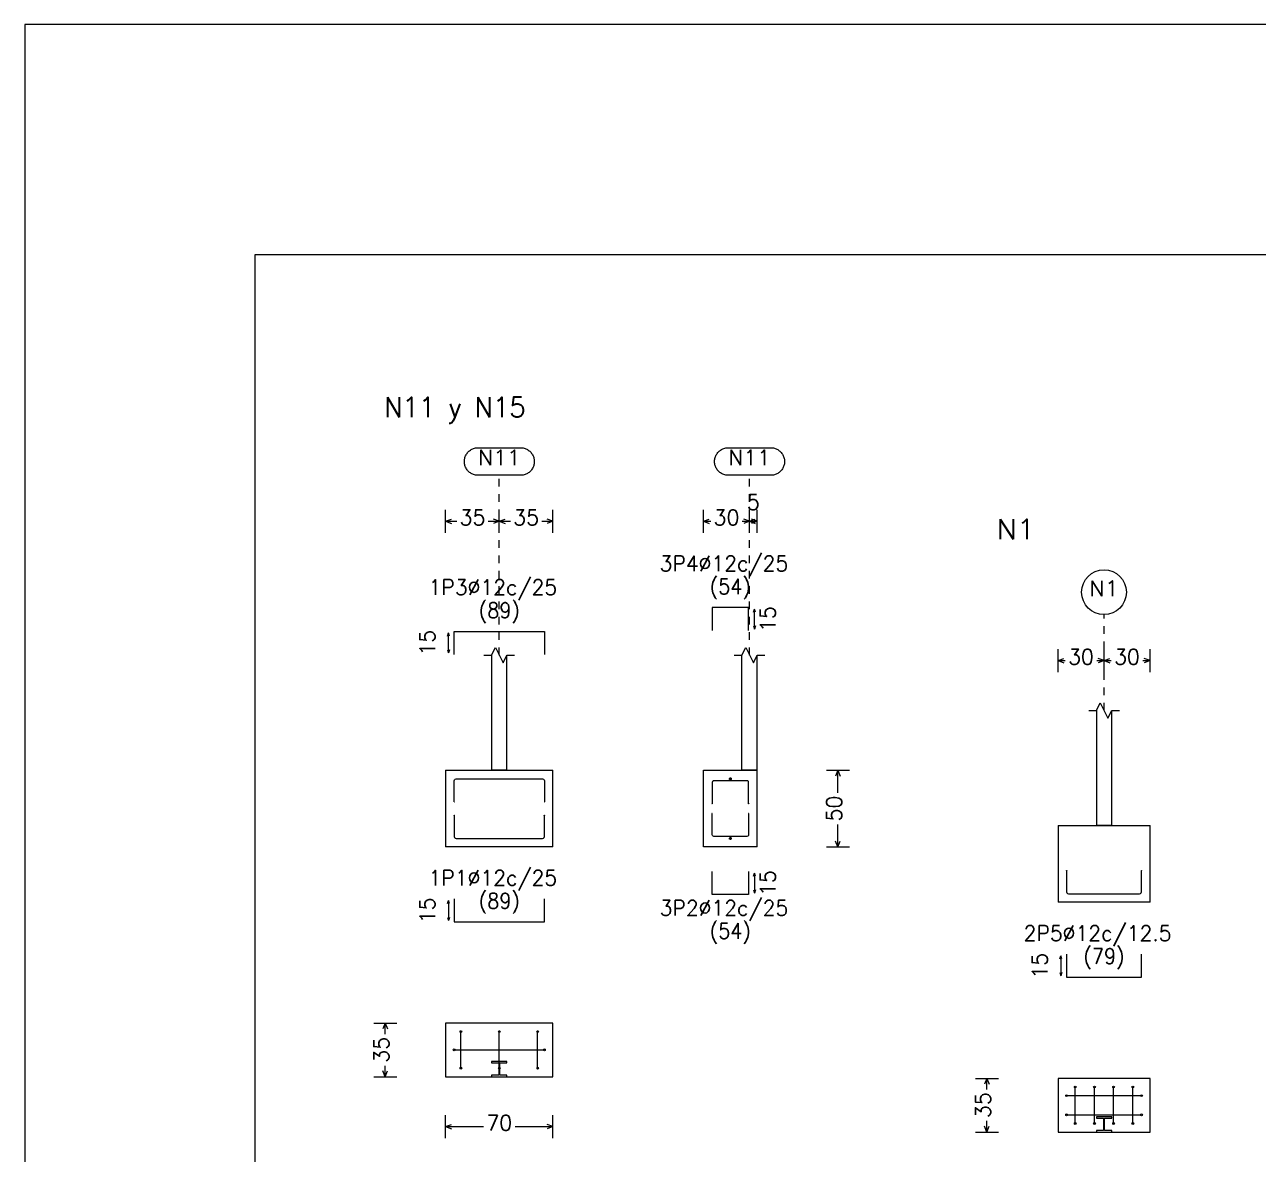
# Model space of a CAD drawing. Header units: millimetres. Extents: x -252 to 259, y -4 to 137.
# Drawn here: x -251.8 to -235.71, y 57.61 to 72.34 of the extents above; entities that cross this region are included whole.
import ezdxf
from ezdxf.enums import TextEntityAlignment as Align

# ---------------------------------------------------------------- set-up
doc = ezdxf.new("R2010")
doc.units = ezdxf.units.MM
doc.linetypes.add('CYPE_PUNTO', pattern=[0.075, 0, -0.075])
for name, color, linetype, lineweight in [('CIM_COTAS', 2, 'Continuous', 0), ('CIM_DIB_ARMADOS', 4, 'Continuous', 0), ('CIM_GEOMETRIA', 2, 'Continuous', 0), ('CIM_REFEREN', 2, 'Continuous', 0), ('CIM_TXT_ARMADOS', 3, 'Continuous', 0), ('RECUAD_LIMITES', 2, 'Continuous', 0), ('RECUAD_MARCO', 1, 'Continuous', 20)]:
    doc.layers.add(name, color=color, linetype=linetype, lineweight=lineweight)
doc.styles.add('CYPETXT', font='romans__.ttf', dxfattribs={"height": 0.2})

msp = doc.modelspace()

# ---------------------------------------------------------------- hatches: boundary and pattern name
at = {"layer": 'CIM_DIB_ARMADOS'}
h = msp.add_hatch(color=256, dxfattribs=at)
edge = h.paths.add_edge_path(flags=0)
edge.add_arc((-246.194, 62.208), 0.0016, 0, 360)
h = msp.add_hatch(color=256, dxfattribs=at)
edge = h.paths.add_edge_path(flags=0)
edge.add_arc((-245.018, 62.208), 0.0016, 0, 360)
h = msp.add_hatch(color=256, dxfattribs=at)
edge = h.paths.add_edge_path(flags=0)
edge.add_arc((-242.831, 62.184), 0.0016, 0, 360)
h = msp.add_hatch(color=256, dxfattribs=at)
edge = h.paths.add_edge_path(flags=0)
edge.add_arc((-242.355, 62.184), 0.0016, 0, 360)
h = msp.add_hatch(color=256, dxfattribs=at)
edge = h.paths.add_edge_path(flags=0)
edge.add_arc((-246.194, 62.032), 0.0016, 0, 360)
h = msp.add_hatch(color=256, dxfattribs=at)
edge = h.paths.add_edge_path(flags=0)
edge.add_arc((-245.018, 62.032), 0.0016, 0, 360)
h = msp.add_hatch(color=256, dxfattribs=at)
edge = h.paths.add_edge_path(flags=0)
edge.add_arc((-242.831, 62.056), 0.0016, 0, 360)
h = msp.add_hatch(color=256, dxfattribs=at)
edge = h.paths.add_edge_path(flags=0)
edge.add_arc((-242.355, 62.056), 0.0016, 0, 360)
h = msp.add_hatch(color=256, dxfattribs=at)
edge = h.paths.add_edge_path(flags=0)
edge.add_arc((-238.208, 61.31), 0.0016, 0, 360)
h = msp.add_hatch(color=256, dxfattribs=at)
edge = h.paths.add_edge_path(flags=0)
edge.add_arc((-237.232, 61.31), 0.0016, 0, 360)
h = msp.add_hatch(color=256, dxfattribs=at)
edge = h.paths.add_edge_path(flags=0)
edge.add_arc((-246.106, 59.212), 0.0016, 0, 360)
h = msp.add_hatch(color=256, dxfattribs=at)
edge = h.paths.add_edge_path(flags=0)
edge.add_arc((-246.106, 59.212), 0.0016, 0, 360)
h = msp.add_hatch(color=256, dxfattribs=at)
edge = h.paths.add_edge_path(flags=0)
edge.add_arc((-245.606, 59.212), 0.0016, 0, 360)
h = msp.add_hatch(color=256, dxfattribs=at)
edge = h.paths.add_edge_path(flags=0)
edge.add_arc((-245.606, 59.212), 0.0016, 0, 360)
h = msp.add_hatch(color=256, dxfattribs=at)
edge = h.paths.add_edge_path(flags=0)
edge.add_arc((-245.106, 59.212), 0.0016, 0, 360)
h = msp.add_hatch(color=256, dxfattribs=at)
edge = h.paths.add_edge_path(flags=0)
edge.add_arc((-245.106, 59.212), 0.0016, 0, 360)
h = msp.add_hatch(color=256, dxfattribs=at)
edge = h.paths.add_edge_path(flags=0)
edge.add_arc((-246.194, 58.974), 0.0016, 0, 360)
h = msp.add_hatch(color=256, dxfattribs=at)
edge = h.paths.add_edge_path(flags=0)
edge.add_arc((-246.194, 58.974), 0.0016, 0, 360)
h = msp.add_hatch(color=256, dxfattribs=at)
edge = h.paths.add_edge_path(flags=0)
edge.add_arc((-245.018, 58.974), 0.0016, 0, 360)
h = msp.add_hatch(color=256, dxfattribs=at)
edge = h.paths.add_edge_path(flags=0)
edge.add_arc((-245.018, 58.974), 0.0016, 0, 360)
h = msp.add_hatch(color=256, dxfattribs=at)
edge = h.paths.add_edge_path(flags=0)
edge.add_arc((-246.106, 58.736), 0.0016, 0, 360)
h = msp.add_hatch(color=256, dxfattribs=at)
edge = h.paths.add_edge_path(flags=0)
edge.add_arc((-246.106, 58.736), 0.0016, 0, 360)
h = msp.add_hatch(color=256, dxfattribs=at)
edge = h.paths.add_edge_path(flags=0)
edge.add_arc((-245.606, 58.736), 0.0016, 0, 360)
h = msp.add_hatch(color=256, dxfattribs=at)
edge = h.paths.add_edge_path(flags=0)
edge.add_arc((-245.606, 58.736), 0.0016, 0, 360)
h = msp.add_hatch(color=256, dxfattribs=at)
edge = h.paths.add_edge_path(flags=0)
edge.add_arc((-245.106, 58.736), 0.0016, 0, 360)
h = msp.add_hatch(color=256, dxfattribs=at)
edge = h.paths.add_edge_path(flags=0)
edge.add_arc((-245.106, 58.736), 0.0016, 0, 360)
h = msp.add_hatch(color=256, dxfattribs=at)
edge = h.paths.add_edge_path(flags=0)
edge.add_arc((-238.095, 58.49), 0.0016, 0, 360)
h = msp.add_hatch(color=256, dxfattribs=at)
edge = h.paths.add_edge_path(flags=0)
edge.add_arc((-237.845, 58.49), 0.0016, 0, 360)
h = msp.add_hatch(color=256, dxfattribs=at)
edge = h.paths.add_edge_path(flags=0)
edge.add_arc((-237.595, 58.49), 0.0016, 0, 360)
h = msp.add_hatch(color=256, dxfattribs=at)
edge = h.paths.add_edge_path(flags=0)
edge.add_arc((-237.345, 58.49), 0.0016, 0, 360)
h = msp.add_hatch(color=256, dxfattribs=at)
edge = h.paths.add_edge_path(flags=0)
edge.add_arc((-238.208, 58.377), 0.0016, 0, 360)
h = msp.add_hatch(color=256, dxfattribs=at)
edge = h.paths.add_edge_path(flags=0)
edge.add_arc((-237.232, 58.377), 0.0016, 0, 360)
h = msp.add_hatch(color=256, dxfattribs=at)
edge = h.paths.add_edge_path(flags=0)
edge.add_arc((-238.208, 58.127), 0.0016, 0, 360)
h = msp.add_hatch(color=256, dxfattribs=at)
edge = h.paths.add_edge_path(flags=0)
edge.add_arc((-237.232, 58.127), 0.0016, 0, 360)
h = msp.add_hatch(color=256, dxfattribs=at)
edge = h.paths.add_edge_path(flags=0)
edge.add_arc((-238.095, 58.014), 0.0016, 0, 360)
h = msp.add_hatch(color=256, dxfattribs=at)
edge = h.paths.add_edge_path(flags=0)
edge.add_arc((-237.845, 58.014), 0.0016, 0, 360)
h = msp.add_hatch(color=256, dxfattribs=at)
edge = h.paths.add_edge_path(flags=0)
edge.add_arc((-237.595, 58.014), 0.0016, 0, 360)
h = msp.add_hatch(color=256, dxfattribs=at)
edge = h.paths.add_edge_path(flags=0)
edge.add_arc((-237.345, 58.014), 0.0016, 0, 360)

# ---------------------------------------------------------------- linework, layer by layer
at = {"layer": 'CIM_COTAS', "linetype": 'CYPE_PUNTO'}
for p, q in [((-245.606, 64.12), (-245.606, 66.466)), ((-242.343, 64.12), (-242.343, 66.466)), ((-237.72, 63.398), (-237.72, 64.649))]:
    msp.add_line(p, q, dxfattribs=at)
at = {"layer": 'CIM_COTAS'}
for p, q in [((-246.306, 65.716), (-246.306, 66.016)), ((-245.606, 65.716), (-245.606, 66.016)), ((-245.606, 65.716), (-245.606, 66.016)), ((-244.906, 65.716), (-244.906, 66.016)), ((-242.943, 65.716), (-242.943, 66.016)), ((-242.343, 65.716), (-242.343, 66.016)), ((-242.343, 65.716), (-242.343, 66.016)), ((-242.243, 65.716), (-242.243, 66.016)), ((-246.306, 65.866), (-246.231, 65.896)), ((-246.306, 65.866), (-246.231, 65.836)), ((-246.306, 65.866), (-246.161, 65.866)), ((-245.75, 65.866), (-245.606, 65.866)), ((-245.606, 65.866), (-245.681, 65.896)), ((-245.606, 65.866), (-245.681, 65.836)), ((-245.606, 65.866), (-245.531, 65.896)), ((-245.606, 65.866), (-245.531, 65.836)), ((-245.606, 65.866), (-245.461, 65.866)), ((-245.05, 65.866), (-244.906, 65.866)), ((-244.906, 65.866), (-244.981, 65.896)), ((-244.906, 65.866), (-244.981, 65.836)), ((-242.943, 65.866), (-242.868, 65.896)), ((-242.943, 65.866), (-242.868, 65.836)), ((-242.943, 65.866), (-242.848, 65.866)), ((-242.437, 65.866), (-242.343, 65.866)), ((-242.343, 65.866), (-242.418, 65.896)), ((-242.343, 65.866), (-242.418, 65.836)), ((-242.343, 65.866), (-242.268, 65.896)), ((-242.343, 65.866), (-242.268, 65.836)), ((-242.343, 65.866), (-242.243, 65.866)), ((-242.243, 65.866), (-242.318, 65.896)), ((-242.243, 65.866), (-242.318, 65.836)), ((-238.32, 63.899), (-238.32, 64.199)), ((-237.72, 63.899), (-237.72, 64.199)), ((-237.72, 63.899), (-237.72, 64.199)), ((-237.12, 63.899), (-237.12, 64.199)), ((-238.32, 64.049), (-238.245, 64.079)), ((-238.32, 64.049), (-238.245, 64.019)), ((-238.32, 64.049), (-238.225, 64.049)), ((-237.814, 64.049), (-237.72, 64.049)), ((-237.72, 64.049), (-237.795, 64.079)), ((-237.72, 64.049), (-237.795, 64.019)), ((-237.72, 64.049), (-237.645, 64.079)), ((-237.72, 64.049), (-237.645, 64.019)), ((-237.72, 64.049), (-237.625, 64.049)), ((-237.214, 64.049), (-237.12, 64.049)), ((-237.12, 64.049), (-237.195, 64.079)), ((-237.12, 64.049), (-237.195, 64.019)), ((-241.34, 62.62), (-241.04, 62.62)), ((-241.19, 62.62), (-241.22, 62.545)), ((-241.19, 62.62), (-241.16, 62.545)), ((-241.19, 62.325), (-241.19, 62.62)), ((-241.19, 61.62), (-241.19, 61.914)), ((-241.34, 61.62), (-241.04, 61.62)), ((-241.19, 61.62), (-241.22, 61.695)), ((-241.19, 61.62), (-241.16, 61.695)), ((-247.244, 59.324), (-246.944, 59.324)), ((-247.094, 59.324), (-247.124, 59.249)), ((-247.094, 59.324), (-247.064, 59.249)), ((-247.094, 59.179), (-247.094, 59.324)), ((-247.094, 58.624), (-247.094, 58.768)), ((-247.244, 58.624), (-246.944, 58.624)), ((-247.094, 58.624), (-247.124, 58.699)), ((-247.094, 58.624), (-247.064, 58.699)), ((-239.398, 58.602), (-239.098, 58.602)), ((-239.248, 58.602), (-239.278, 58.527)), ((-239.248, 58.602), (-239.218, 58.527)), ((-239.248, 58.458), (-239.248, 58.602)), ((-246.306, 57.823), (-246.306, 58.123)), ((-244.906, 57.823), (-244.906, 58.123)), ((-246.306, 57.973), (-246.231, 58.003)), ((-246.306, 57.973), (-246.231, 57.943)), ((-246.306, 57.973), (-245.811, 57.973)), ((-245.4, 57.973), (-244.906, 57.973)), ((-244.906, 57.973), (-244.981, 58.003)), ((-244.906, 57.973), (-244.981, 57.943)), ((-239.248, 57.902), (-239.278, 57.977)), ((-239.248, 57.902), (-239.248, 58.047)), ((-239.248, 57.902), (-239.218, 57.977)), ((-239.398, 57.902), (-239.098, 57.902))]:
    msp.add_line(p, q, dxfattribs=at)
for points in [[(-245.33, 66.826), (-245.318, 66.825), (-245.306, 66.824), (-245.294, 66.822), (-245.282, 66.819), (-245.271, 66.816), (-245.259, 66.811), (-245.248, 66.806), (-245.238, 66.801), (-245.228, 66.794), (-245.218, 66.787), (-245.209, 66.779), (-245.2, 66.771), (-245.192, 66.762), (-245.185, 66.752), (-245.178, 66.743), (-245.172, 66.732), (-245.166, 66.721), (-245.162, 66.71), (-245.158, 66.699), (-245.155, 66.687), (-245.152, 66.676), (-245.151, 66.664), (-245.15, 66.652), (-245.15, 66.64), (-245.151, 66.628), (-245.152, 66.616), (-245.155, 66.604), (-245.158, 66.592), (-245.162, 66.581), (-245.166, 66.57), (-245.172, 66.559), (-245.178, 66.549), (-245.185, 66.539), (-245.192, 66.529), (-245.2, 66.521), (-245.209, 66.512), (-245.218, 66.504), (-245.228, 66.497), (-245.238, 66.491), (-245.248, 66.485), (-245.259, 66.48), (-245.271, 66.476), (-245.282, 66.472), (-245.294, 66.469), (-245.306, 66.467), (-245.318, 66.466), (-245.33, 66.466), (-245.882, 66.466), (-245.894, 66.466), (-245.906, 66.467), (-245.917, 66.469), (-245.929, 66.472), (-245.941, 66.476), (-245.952, 66.48), (-245.963, 66.485), (-245.973, 66.491), (-245.983, 66.497), (-245.993, 66.504), (-246.002, 66.512), (-246.011, 66.521), (-246.019, 66.529), (-246.027, 66.539), (-246.033, 66.549), (-246.039, 66.559), (-246.045, 66.57), (-246.05, 66.581), (-246.054, 66.592), (-246.057, 66.604), (-246.059, 66.616), (-246.061, 66.628), (-246.062, 66.64), (-246.062, 66.652), (-246.061, 66.664), (-246.059, 66.676), (-246.057, 66.687), (-246.054, 66.699), (-246.05, 66.71), (-246.045, 66.721), (-246.039, 66.732), (-246.033, 66.743), (-246.027, 66.752), (-246.019, 66.762), (-246.011, 66.771), (-246.002, 66.779), (-245.993, 66.787), (-245.983, 66.794), (-245.973, 66.801), (-245.963, 66.806), (-245.952, 66.811), (-245.941, 66.816), (-245.929, 66.819), (-245.917, 66.822), (-245.906, 66.824), (-245.894, 66.825), (-245.882, 66.826), (-245.33, 66.826)], [(-242.067, 66.826), (-242.055, 66.825), (-242.043, 66.824), (-242.031, 66.822), (-242.019, 66.819), (-242.008, 66.816), (-241.996, 66.811), (-241.985, 66.806), (-241.975, 66.801), (-241.965, 66.794), (-241.955, 66.787), (-241.946, 66.779), (-241.937, 66.771), (-241.929, 66.762), (-241.922, 66.752), (-241.915, 66.743), (-241.909, 66.732), (-241.903, 66.721), (-241.899, 66.71), (-241.895, 66.699), (-241.892, 66.687), (-241.889, 66.676), (-241.888, 66.664), (-241.887, 66.652), (-241.887, 66.64), (-241.888, 66.628), (-241.889, 66.616), (-241.892, 66.604), (-241.895, 66.592), (-241.899, 66.581), (-241.903, 66.57), (-241.909, 66.559), (-241.915, 66.549), (-241.922, 66.539), (-241.929, 66.529), (-241.937, 66.521), (-241.946, 66.512), (-241.955, 66.504), (-241.965, 66.497), (-241.975, 66.491), (-241.985, 66.485), (-241.996, 66.48), (-242.008, 66.476), (-242.019, 66.472), (-242.031, 66.469), (-242.043, 66.467), (-242.055, 66.466), (-242.067, 66.466), (-242.619, 66.466), (-242.631, 66.466), (-242.643, 66.467), (-242.654, 66.469), (-242.666, 66.472), (-242.678, 66.476), (-242.689, 66.48), (-242.7, 66.485), (-242.71, 66.491), (-242.72, 66.497), (-242.73, 66.504), (-242.739, 66.512), (-242.748, 66.521), (-242.756, 66.529), (-242.764, 66.539), (-242.77, 66.549), (-242.776, 66.559), (-242.782, 66.57), (-242.787, 66.581), (-242.791, 66.592), (-242.794, 66.604), (-242.796, 66.616), (-242.798, 66.628), (-242.799, 66.64), (-242.799, 66.652), (-242.798, 66.664), (-242.796, 66.676), (-242.794, 66.687), (-242.791, 66.699), (-242.787, 66.71), (-242.782, 66.721), (-242.776, 66.732), (-242.77, 66.743), (-242.764, 66.752), (-242.756, 66.762), (-242.748, 66.771), (-242.739, 66.779), (-242.73, 66.787), (-242.72, 66.794), (-242.71, 66.801), (-242.7, 66.806), (-242.689, 66.811), (-242.678, 66.816), (-242.666, 66.819), (-242.654, 66.822), (-242.643, 66.824), (-242.631, 66.825), (-242.619, 66.826), (-242.067, 66.826)]]:
    msp.add_lwpolyline(points, close=True, dxfattribs=at)
msp.add_circle((-237.72, 64.942), 0.292, dxfattribs=at)
at = {"layer": 'CIM_DIB_ARMADOS'}
for p, q in [((-242.611, 62.508), (-242.575, 62.508)), ((-242.593, 62.49), (-242.593, 62.526)), ((-242.611, 61.732), (-242.575, 61.732)), ((-242.593, 61.714), (-242.593, 61.75))]:
    msp.add_line(p, q, dxfattribs=at)
for points in [[(-242.355, 64.441), (-242.355, 64.741), (-242.831, 64.741), (-242.831, 64.441)], [(-246.194, 64.131), (-246.194, 64.431), (-245.018, 64.431), (-245.018, 64.131)], [(-246.194, 62.208), (-246.194, 62.484), (-246.19, 62.496), (-246.182, 62.504), (-246.17, 62.508), (-245.042, 62.508), (-245.03, 62.504), (-245.021, 62.496), (-245.018, 62.484), (-245.018, 62.208)], [(-242.355, 62.184), (-242.355, 62.46), (-242.358, 62.472), (-242.367, 62.48), (-242.379, 62.484), (-242.807, 62.484), (-242.819, 62.48), (-242.827, 62.472), (-242.831, 62.46), (-242.831, 62.184)], [(-246.194, 62.032), (-246.194, 61.756), (-246.19, 61.744), (-246.182, 61.735), (-246.17, 61.732), (-245.042, 61.732), (-245.03, 61.735), (-245.021, 61.744), (-245.018, 61.756), (-245.018, 62.032)], [(-242.355, 62.056), (-242.355, 61.78), (-242.358, 61.768), (-242.367, 61.759), (-242.379, 61.756), (-242.807, 61.756), (-242.819, 61.759), (-242.827, 61.768), (-242.831, 61.78), (-242.831, 62.056)], [(-242.355, 61.299), (-242.355, 60.999), (-242.831, 60.999), (-242.831, 61.299)], [(-238.208, 61.31), (-238.208, 61.034), (-238.204, 61.022), (-238.196, 61.014), (-238.184, 61.01), (-237.256, 61.01), (-237.244, 61.014), (-237.235, 61.022), (-237.232, 61.034), (-237.232, 61.31)], [(-246.194, 60.942), (-246.194, 60.642), (-245.018, 60.642), (-245.018, 60.942)], [(-238.208, 60.22), (-238.208, 59.92), (-237.232, 59.92), (-237.232, 60.22)], [(-246.106, 58.736), (-246.106, 58.739), (-246.106, 58.748), (-246.106, 58.76), (-246.106, 59.188), (-246.106, 59.2), (-246.106, 59.208), (-246.106, 59.212)], [(-246.106, 58.736), (-246.106, 58.739), (-246.106, 58.748), (-246.106, 58.76), (-246.106, 59.188), (-246.106, 59.2), (-246.106, 59.208), (-246.106, 59.212)], [(-245.606, 58.736), (-245.606, 58.739), (-245.606, 58.748), (-245.606, 58.76), (-245.606, 59.188), (-245.606, 59.2), (-245.606, 59.208), (-245.606, 59.212)], [(-245.606, 58.736), (-245.606, 58.739), (-245.606, 58.748), (-245.606, 58.76), (-245.606, 59.188), (-245.606, 59.2), (-245.606, 59.208), (-245.606, 59.212)], [(-245.106, 58.736), (-245.106, 58.739), (-245.106, 58.748), (-245.106, 58.76), (-245.106, 59.188), (-245.106, 59.2), (-245.106, 59.208), (-245.106, 59.212)], [(-245.106, 58.736), (-245.106, 58.739), (-245.106, 58.748), (-245.106, 58.76), (-245.106, 59.188), (-245.106, 59.2), (-245.106, 59.208), (-245.106, 59.212)], [(-246.194, 58.974), (-246.19, 58.974), (-246.182, 58.974), (-246.17, 58.974), (-245.042, 58.974), (-245.03, 58.974), (-245.021, 58.974), (-245.018, 58.974)], [(-246.194, 58.974), (-246.19, 58.974), (-246.182, 58.974), (-246.17, 58.974), (-245.042, 58.974), (-245.03, 58.974), (-245.021, 58.974), (-245.018, 58.974)], [(-238.095, 58.014), (-238.095, 58.018), (-238.095, 58.026), (-238.095, 58.038), (-238.095, 58.466), (-238.095, 58.478), (-238.095, 58.487), (-238.095, 58.49)], [(-237.845, 58.014), (-237.845, 58.018), (-237.845, 58.026), (-237.845, 58.038), (-237.845, 58.466), (-237.845, 58.478), (-237.845, 58.487), (-237.845, 58.49)], [(-237.595, 58.014), (-237.595, 58.018), (-237.595, 58.026), (-237.595, 58.038), (-237.595, 58.466), (-237.595, 58.478), (-237.595, 58.487), (-237.595, 58.49)], [(-237.345, 58.014), (-237.345, 58.018), (-237.345, 58.026), (-237.345, 58.038), (-237.345, 58.466), (-237.345, 58.478), (-237.345, 58.487), (-237.345, 58.49)], [(-238.208, 58.377), (-238.204, 58.377), (-238.196, 58.377), (-238.184, 58.377), (-237.256, 58.377), (-237.244, 58.377), (-237.235, 58.377), (-237.232, 58.377)], [(-238.208, 58.127), (-238.204, 58.127), (-238.196, 58.127), (-238.184, 58.127), (-237.256, 58.127), (-237.244, 58.127), (-237.235, 58.127), (-237.232, 58.127)]]:
    msp.add_lwpolyline(points, dxfattribs=at)
for centre, radius in [((-242.593, 62.508), 0.012), ((-246.194, 62.208), 0.0016), ((-245.018, 62.208), 0.0016), ((-242.831, 62.184), 0.0016), ((-242.355, 62.184), 0.0016), ((-246.194, 62.032), 0.0016), ((-245.018, 62.032), 0.0016), ((-242.831, 62.056), 0.0016), ((-242.355, 62.056), 0.0016), ((-242.593, 61.732), 0.012), ((-238.208, 61.31), 0.0016), ((-237.232, 61.31), 0.0016), ((-246.106, 59.212), 0.012), ((-246.106, 59.212), 0.012), ((-246.106, 59.212), 0.0016), ((-246.106, 59.212), 0.0016), ((-245.606, 59.212), 0.012), ((-245.606, 59.212), 0.012), ((-245.606, 59.212), 0.0016), ((-245.606, 59.212), 0.0016), ((-245.106, 59.212), 0.012), ((-245.106, 59.212), 0.012), ((-245.106, 59.212), 0.0016), ((-245.106, 59.212), 0.0016), ((-246.194, 58.974), 0.012), ((-246.194, 58.974), 0.012), ((-246.194, 58.974), 0.0016), ((-246.194, 58.974), 0.0016), ((-245.018, 58.974), 0.012), ((-245.018, 58.974), 0.012), ((-245.018, 58.974), 0.0016), ((-245.018, 58.974), 0.0016), ((-246.106, 58.736), 0.012), ((-246.106, 58.736), 0.012), ((-246.106, 58.736), 0.0016), ((-246.106, 58.736), 0.0016), ((-245.606, 58.736), 0.012), ((-245.606, 58.736), 0.012), ((-245.606, 58.736), 0.0016), ((-245.606, 58.736), 0.0016), ((-245.106, 58.736), 0.012), ((-245.106, 58.736), 0.012), ((-245.106, 58.736), 0.0016), ((-245.106, 58.736), 0.0016), ((-238.095, 58.49), 0.012), ((-238.095, 58.49), 0.0016), ((-237.845, 58.49), 0.012), ((-237.845, 58.49), 0.0016), ((-237.595, 58.49), 0.012), ((-237.595, 58.49), 0.0016), ((-237.345, 58.49), 0.012), ((-237.345, 58.49), 0.0016), ((-238.208, 58.377), 0.012), ((-238.208, 58.377), 0.0016), ((-237.232, 58.377), 0.012), ((-237.232, 58.377), 0.0016), ((-238.208, 58.127), 0.012), ((-238.208, 58.127), 0.0016), ((-237.232, 58.127), 0.012), ((-237.232, 58.127), 0.0016), ((-238.095, 58.014), 0.012), ((-238.095, 58.014), 0.0016), ((-237.845, 58.014), 0.012), ((-237.845, 58.014), 0.0016), ((-237.595, 58.014), 0.012), ((-237.595, 58.014), 0.0016), ((-237.345, 58.014), 0.012), ((-237.345, 58.014), 0.0016)]:
    msp.add_circle(centre, radius, dxfattribs=at)
at = {"layer": 'CIM_GEOMETRIA'}
for p, q in [((-245.706, 64.12), (-245.706, 62.62)), ((-245.506, 62.62), (-245.506, 64.12)), ((-242.243, 62.62), (-242.243, 64.12)), ((-237.82, 63.398), (-237.82, 61.898)), ((-237.62, 61.898), (-237.62, 63.398)), ((-246.306, 62.62), (-244.906, 62.62)), ((-246.306, 62.62), (-246.306, 61.62)), ((-245.506, 62.62), (-245.706, 62.62)), ((-245.706, 62.62), (-245.612, 62.62)), ((-245.506, 62.62), (-245.6, 62.62)), ((-244.906, 61.62), (-244.906, 62.62)), ((-242.943, 62.62), (-242.243, 62.62)), ((-242.943, 61.62), (-242.943, 62.62)), ((-242.243, 62.62), (-242.443, 62.62)), ((-242.243, 61.62), (-242.243, 62.62)), ((-238.32, 61.898), (-237.12, 61.898)), ((-238.32, 61.898), (-238.32, 60.898)), ((-237.62, 61.898), (-237.82, 61.898)), ((-237.82, 61.898), (-237.726, 61.898)), ((-237.62, 61.898), (-237.714, 61.898)), ((-237.12, 60.898), (-237.12, 61.898)), ((-244.906, 61.62), (-246.306, 61.62)), ((-242.243, 61.62), (-242.943, 61.62)), ((-237.12, 60.898), (-238.32, 60.898))]:
    msp.add_line(p, q, dxfattribs=at)
for points in [[(-245.806, 64.12), (-245.706, 64.12), (-245.656, 64.22), (-245.556, 64.02), (-245.506, 64.12), (-245.406, 64.12)], [(-242.543, 64.12), (-242.443, 64.12), (-242.393, 64.22), (-242.293, 64.02), (-242.243, 64.12), (-242.143, 64.12)], [(-242.243, 62.62), (-242.263, 62.62), (-242.423, 62.62), (-242.443, 62.62), (-242.443, 64.12)], [(-237.92, 63.398), (-237.82, 63.398), (-237.77, 63.498), (-237.67, 63.298), (-237.62, 63.398), (-237.52, 63.398)]]:
    msp.add_lwpolyline(points, dxfattribs=at)
for points in [[(-246.306, 58.624), (-244.906, 58.624), (-244.906, 59.324), (-246.306, 59.324), (-246.306, 58.624)], [(-245.706, 58.624), (-245.506, 58.624), (-245.506, 58.644), (-245.6, 58.644), (-245.6, 58.804), (-245.506, 58.804), (-245.506, 58.824), (-245.706, 58.824), (-245.706, 58.804), (-245.612, 58.804), (-245.612, 58.644), (-245.706, 58.644), (-245.706, 58.624)], [(-238.32, 57.902), (-237.12, 57.902), (-237.12, 58.602), (-238.32, 58.602), (-238.32, 57.902)], [(-237.82, 57.902), (-237.62, 57.902), (-237.62, 57.922), (-237.714, 57.922), (-237.714, 58.082), (-237.62, 58.082), (-237.62, 58.102), (-237.82, 58.102), (-237.82, 58.082), (-237.726, 58.082), (-237.726, 57.922), (-237.82, 57.922), (-237.82, 57.902)]]:
    msp.add_lwpolyline(points, close=True, dxfattribs=at)
at = {"layer": 'CIM_TXT_ARMADOS'}
for p, q in [((-242.292, 64.68), (-242.28, 64.72)), ((-242.267, 64.68), (-242.28, 64.72)), ((-242.28, 64.461), (-242.28, 64.72)), ((-246.281, 64.37), (-246.269, 64.41)), ((-246.256, 64.37), (-246.269, 64.41)), ((-246.269, 64.151), (-246.269, 64.41)), ((-242.292, 64.501), (-242.28, 64.461)), ((-242.267, 64.501), (-242.28, 64.461)), ((-246.281, 64.191), (-246.269, 64.151)), ((-246.256, 64.191), (-246.269, 64.151)), ((-242.292, 61.238), (-242.28, 61.278)), ((-242.267, 61.238), (-242.28, 61.278)), ((-242.28, 61.278), (-242.28, 61.019)), ((-242.292, 61.059), (-242.28, 61.019)), ((-242.267, 61.059), (-242.28, 61.019)), ((-246.281, 60.881), (-246.269, 60.921)), ((-246.256, 60.881), (-246.269, 60.921)), ((-246.269, 60.921), (-246.269, 60.662)), ((-246.281, 60.702), (-246.269, 60.662)), ((-246.256, 60.702), (-246.269, 60.662)), ((-238.295, 60.16), (-238.283, 60.2)), ((-238.27, 60.16), (-238.283, 60.2)), ((-238.283, 60.2), (-238.283, 59.941)), ((-238.295, 59.981), (-238.283, 59.941)), ((-238.27, 59.981), (-238.283, 59.941))]:
    msp.add_line(p, q, dxfattribs=at)
at = {"layer": 'RECUAD_LIMITES'}
msp.add_lwpolyline([(-251.796, 42.642), (-209.796, 42.642), (-209.796, 72.342), (-251.796, 72.342), (-251.796, 42.642)], close=True, dxfattribs=at)
at = {"layer": 'RECUAD_MARCO'}
msp.add_lwpolyline([(-248.796, 45.642), (-212.796, 45.642), (-212.796, 69.342), (-248.796, 69.342), (-248.796, 45.642)], close=True, dxfattribs=at)

# ---------------------------------------------------------------- texts
at = {"layer": 'CIM_COTAS', "style": 'CYPETXT'}
for s, width, p, p2 in [('N11', 0.924861, (-245.882, 66.596), (-245.33, 66.596)), ('N11', 0.924861, (-242.619, 66.596), (-242.067, 66.596)), ('5', 0.872087, (-242.377, 66.016), (-242.209, 66.016)), ('35', 0.872087, (-246.124, 65.816), (-245.788, 65.816)), ('35', 0.872087, (-245.424, 65.816), (-245.088, 65.816)), ('30', 0.872087, (-242.811, 65.816), (-242.475, 65.816)), ('N1', 0.950013, (-237.912, 64.892), (-237.528, 64.892)), ('30', 0.872087, (-238.188, 63.999), (-237.852, 63.999)), ('30', 0.872087, (-237.588, 63.999), (-237.252, 63.999)), ('70', 0.872087, (-245.774, 57.923), (-245.438, 57.923))]:
    msp.add_text(s, height=0.2, dxfattribs=dict(at, width=width)).set_placement(p, p2, align=Align.FIT)
at = {"layer": 'CIM_COTAS', "style": 'CYPETXT', "width": 0.872087}
for s, p, p2 in [('50', (-241.14, 61.952), (-241.14, 62.288)), ('35', (-247.044, 58.806), (-247.044, 59.142)), ('35', (-239.198, 58.084), (-239.198, 58.42))]:
    msp.add_text(s, height=0.2, rotation=90, dxfattribs=at).set_placement(p, p2, align=Align.FIT)
at = {"layer": 'CIM_REFEREN', "style": 'CYPETXT'}
for s, width, p, p2 in [('N11 y N15', 0.80949, (-247.107, 67.226), (-245.262, 67.226)), ('N1', 0.950013, (-239.121, 65.634), (-238.621, 65.634))]:
    msp.add_text(s, height=0.26, dxfattribs=dict(at, width=width)).set_placement(p, p2, align=Align.FIT)
at = {"layer": 'CIM_TXT_ARMADOS', "style": 'CYPETXT'}
for s, width, p, p2 in [('3P4%%c12c/25', 0.870411, (-243.515, 65.216), (-241.838, 65.216)), ('1P3%%c12c/25', 0.870411, (-246.528, 64.906), (-244.851, 64.906)), ('(54)', 0.812098, (-242.86, 64.916), (-242.326, 64.916)), ('(89)', 0.812098, (-245.873, 64.606), (-245.339, 64.606)), ('1P1%%c12c/25', 0.870411, (-246.528, 61.117), (-244.851, 61.117)), ('(89)', 0.812098, (-245.873, 60.817), (-245.339, 60.817)), ('3P2%%c12c/25', 0.870411, (-243.515, 60.724), (-241.838, 60.724)), ('(54)', 0.812098, (-242.86, 60.424), (-242.326, 60.424)), ('2P5%%c12c/12.5', 0.869753, (-238.768, 60.395), (-236.839, 60.395)), ('(79)', 0.812098, (-237.987, 60.095), (-237.453, 60.095))]:
    msp.add_text(s, height=0.2, dxfattribs=dict(at, width=width)).set_placement(p, p2, align=Align.FIT)
at = {"layer": 'CIM_TXT_ARMADOS', "style": 'CYPETXT', "width": 0.872087}
for p, p2 in [((-242.005, 64.423), (-242.005, 64.759)), ((-246.444, 64.113), (-246.444, 64.449)), ((-242.005, 60.981), (-242.005, 61.317)), ((-246.444, 60.624), (-246.444, 60.96)), ((-238.458, 59.902), (-238.458, 60.238))]:
    msp.add_text('15', height=0.2, rotation=90, dxfattribs=at).set_placement(p, p2, align=Align.FIT)

doc.saveas('drawing.dxf')
